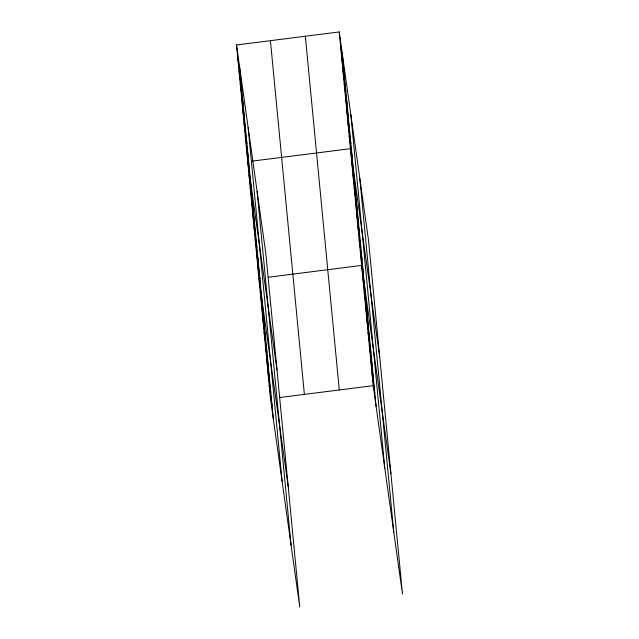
<?xml version="1.0" encoding="UTF-8"?>
<svg xmlns="http://www.w3.org/2000/svg" width="639" height="639" viewBox="0 0 639 639"><rect width="100%" height="100%" fill="white"/><g stroke="black" fill="none" stroke-linecap="round" stroke-linejoin="round"><path stroke-width="0.96" d="M236.526 44.962L265.808 253.324L299.771 607.05L270.489 398.688L236.526 44.962L339.229 31.95L368.511 240.312L402.474 594.038L373.192 385.676L339.229 31.95M252.445 161.092L350.436 148.679L379.718 357.041M260.824 278.181L258.939 278.42L288.229 486.782M268.356 277.23L361.642 265.409L390.924 473.771M279.906 397.49L373.192 385.676M340.475 44.922L343.375 65.561M341.713 57.893L344.621 78.533M342.959 70.857L345.867 91.505M344.205 83.829L347.113 104.477M345.451 96.801L348.351 117.44M346.697 109.772L349.597 130.412M347.943 122.736L350.843 143.384M349.19 135.708L352.089 156.355M351.682 161.651L354.581 182.291M352.928 174.615L355.827 195.262M354.174 187.586L357.073 208.234M355.412 200.558L358.319 221.206M356.658 213.53L359.565 234.17M357.904 226.502L360.803 247.141M359.15 239.465L362.049 260.113M360.396 252.437L363.295 273.085M362.928 278.772L365.827 299.411M364.206 292.135L367.106 312.775M365.492 305.498L368.391 326.138M366.77 318.861L369.677 339.501M368.056 332.224L370.955 352.864M369.342 345.587L372.241 366.227M370.62 358.95L373.527 379.59M371.906 372.313L374.805 392.953M237.772 57.933L240.671 78.573M239.018 70.905L241.917 91.545M240.264 83.869L243.163 104.516M241.51 96.84L244.41 117.488M242.756 109.812L245.656 130.46M244.002 122.784L246.902 143.424M245.248 135.748L248.148 156.395M246.486 148.719L249.394 169.367M247.732 161.691L277.022 370.053M248.978 174.663L251.878 195.302M250.224 187.634L253.124 208.274M251.47 200.598L254.37 221.246M252.717 213.57L255.616 234.217M253.963 226.541L256.862 247.181M255.209 239.513L258.108 260.153M256.455 252.477L259.354 273.125M257.701 265.449L260.6 286.096M260.225 291.783L263.124 312.431M261.511 305.146L264.41 325.794M262.789 318.51L265.696 339.149M264.075 331.873L266.974 352.512M265.361 345.236L268.26 365.875M266.639 358.599L269.546 379.239M267.925 371.962L270.824 392.602M269.211 385.325L272.11 405.965M359.805 178.369L393.768 532.087M350.835 114.541L384.798 468.267M342.129 52.598L376.091 406.316M305.338 36.247L339.301 389.966M270.417 40.664L304.38 394.391M257.102 191.38L291.064 545.099M248.132 127.552L282.095 481.279M239.425 65.609L273.388 419.328"/></g></svg>
